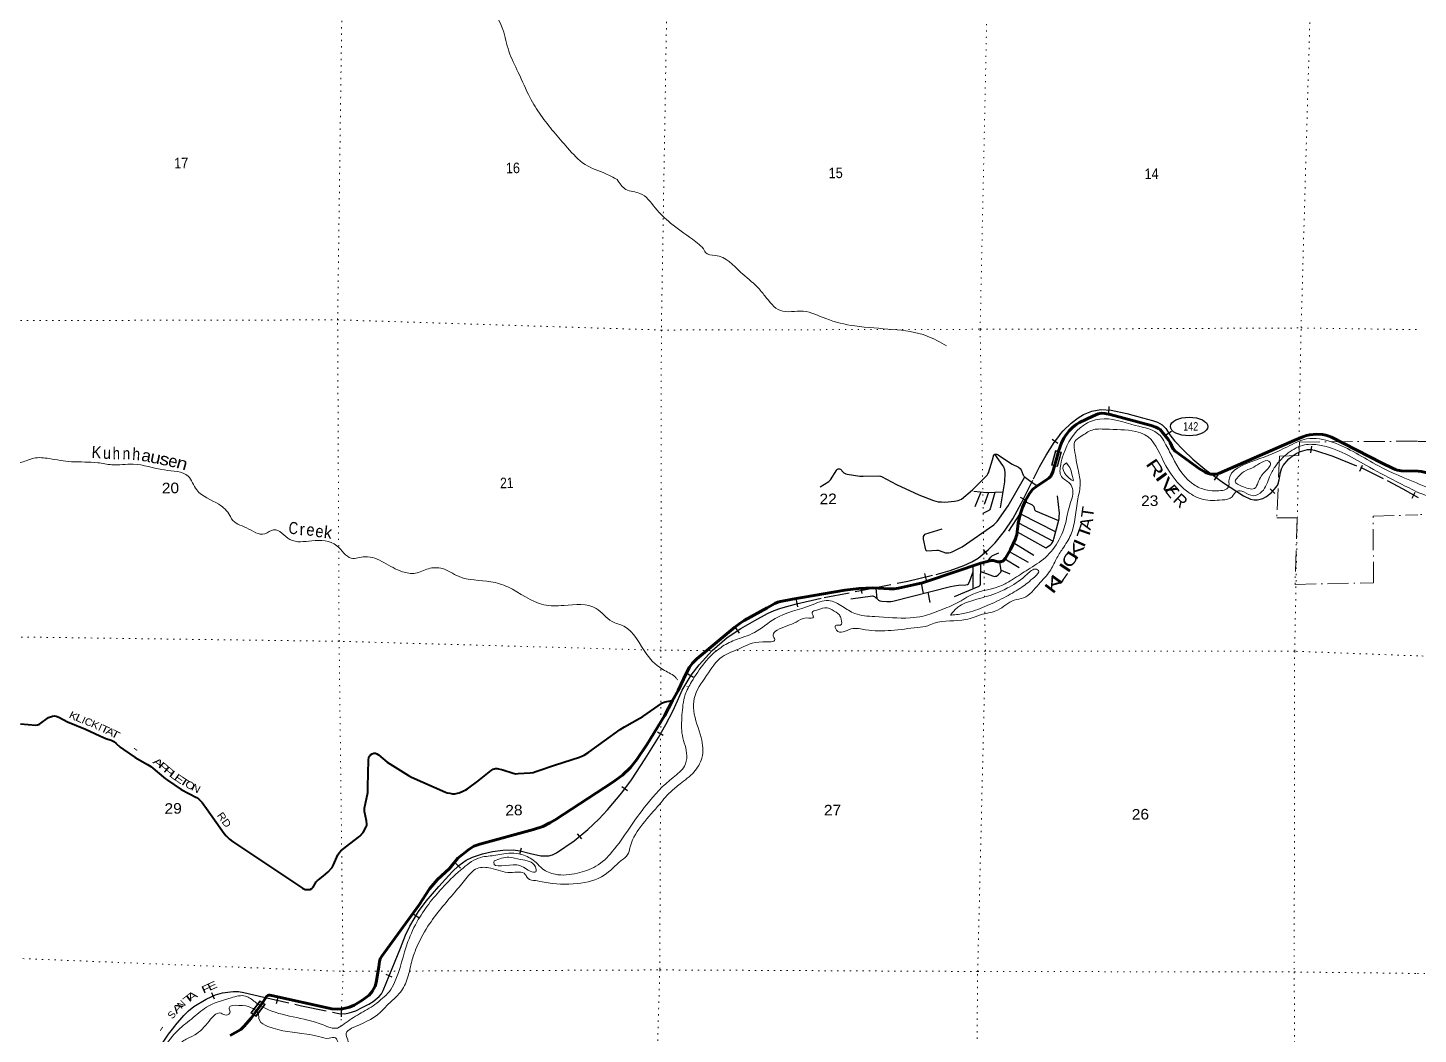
# Model space of a CAD drawing. Header units: feet. Extents: x -256679 to 5, y -731788 to -547785.
# Drawn here: x -54968 to -31923, y -624510 to -607831 of the extents above; entities that cross this region are included whole.
import ezdxf
from ezdxf.enums import TextEntityAlignment as Align

# ---------------------------------------------------------------- set-up
doc = ezdxf.new("R2010")
doc.units = ezdxf.units.FT
doc.header["$LTSCALE"] = 70
for name, pattern in [('DOT_DASHED', [7.7, 5, -1.2, 0.3, -1.2]), ('DOTTED', [1.5, 0.3, -1.2]), ('LONG_DASHED', [7.5, 6, -1.5])]:
    doc.linetypes.add(name, pattern=pattern)
for name, color, linetype, lineweight in [('17', 7, 'Continuous', 25), ('23', 7, 'Continuous', 70), ('26', 7, 'Continuous', 40), ('29', 7, 'Continuous', 25), ('39', 7, 'Continuous', 13), ('44', 7, 'DOT_DASHED', 13), ('59', 7, 'Continuous', 13), ('63', 7, 'Continuous', 25), ('7', 7, 'DOTTED', 13)]:
    doc.layers.add(name, color=color, linetype=linetype, lineweight=lineweight)
doc.layers.add('27', color=7, linetype='Continuous')
doc.layers.add('41', color=7, linetype='Continuous')

msp = doc.modelspace()

# ---------------------------------------------------------------- linework, layer by layer
at = {"layer": '17'}
msp.add_ellipse((-35719.8, -614438.99), major_axis=(309.24, -1), ratio=0.500121, dxfattribs=at)
at = {"layer": '23'}
for points in [[(-35547.38, -615140.52), (-35950.46, -614848.44), (-35988.42, -614801.26), (-36032.3, -614704.65), (-36059.57, -614658.34), (-36202.68, -614490.48), (-36227.6, -614469.71), (-36269.29, -614449.95), (-36347.35, -614424.97), (-37027.43, -614240.24), (-37118.28, -614222.07), (-37170.06, -614220.48), (-37227.11, -614231.46), (-37314.61, -614267.18), (-37536.51, -614374.18), (-37590.75, -614407), (-37652.81, -614453.22), (-37709.86, -614512.51), (-37764.72, -614582.77), (-37798.32, -614634.78), (-37832.75, -614710.12), (-37883.62, -614849.91), (-37903.2, -614920.47)], [(-32528.76, -615042.06), (-33360.17, -614617.36), (-33404.74, -614599.14), (-33456.72, -614582.23), (-33507.19, -614573.45), (-33607.43, -614566.02), (-33720.04, -614575.65), (-33774.9, -614588.82), (-33837.85, -614611.3), (-33965.61, -614666.79)], [(-33965.61, -614666.79), (-35214.92, -615210.75), (-35220.4, -615212.94), (-35248.93, -615222.82), (-35281.29, -615228.86), (-35321.34, -615231.61), (-35358.09, -615228.86), (-35402.53, -615218.43), (-35432.15, -615207.45), (-35454.64, -615198.12), (-35546.12, -615141.44), (-35547.38, -615140.52)], [(-37903.2, -614920.47), (-37978.4, -615191.51), (-37992.94, -615230.51), (-38013.78, -615262.34), (-38044.5, -615297.47), (-38076.11, -615318.42), (-38252.09, -615431.66), (-38307.82, -615477.52), (-38365.9, -615546.6), (-38430.71, -615664.15), (-38483.19, -615781.96), (-38519.58, -615895.8), (-38552.26, -616041.16), (-38575.5, -616231.91), (-38584.31, -616263.58), (-38597.47, -616300.91), (-38680.73, -616475.24), (-38764.24, -616621.48), (-38796.25, -616658.41), (-38810.2, -616668.7), (-38834.46, -616678.57), (-38847.94, -616682.43), (-38861.66, -616683.29), (-38877.96, -616682.43), (-38890.4, -616680.95), (-38948.57, -616665.39), (-38968.86, -616661.83), (-38981.48, -616661), (-39001.45, -616661.83), (-39022.82, -616665.55), (-39171.05, -616704.4), (-40054.52, -617003.54), (-40138.23, -617028.22), (-40537.27, -617119.91), (-40609.05, -617130.87), (-40693.07, -617130.89), (-40962.07, -617112.53), (-41192.65, -617121.69), (-41429.14, -617152.96), (-42291.49, -617301.94)], [(-31925.15, -615177.17), (-32205.07, -615171.17), (-32232.28, -615168.47), (-32269.59, -615160.79), (-32300.31, -615152), (-32339.57, -615137.72), (-32528.76, -615042.06)], [(-31925.15, -615177.17), (-31866.24, -615184.65), (-31803.26, -615201.81), (-31745.78, -615223.22), (-31642.67, -615275.52), (-31235.33, -615422.64), (-31112.15, -615461.88), (-30998.92, -615490.81), (-30904.36, -615507.81), (-30801.36, -615524.56), (-30673.68, -615531.79), (-30620.67, -615531.79), (-30537.57, -615524.65), (-30480.94, -615512.5), (-30432.75, -615493.22), (-30379.75, -615466.7), (-30345.5, -615439.73), (-30307.47, -615394.38), (-30243.86, -615284.9), (-30192.7, -615204.02)], [(-42291.49, -617301.94), (-42493.19, -617336.78), (-42537.4, -617349.37), (-42585.68, -617371.32), (-42715.32, -617444.23), (-43095.86, -617655.67), (-43161.41, -617699.26), (-43249.46, -617763.25), (-43879.23, -618290.22), (-43950.66, -618361.33), (-43998.83, -618429.65), (-44058.21, -618532.43), (-44191.35, -618814.02), (-44280.48, -618980.76)], [(-44280.48, -618980.76), (-44416.13, -619234.53), (-44702.87, -619705.5), (-44874.36, -619957.84), (-44979.69, -620089.59), (-45113.76, -620215.21), (-45269.67, -620332.37), (-46229.53, -620959.16), (-46313.85, -621007.38), (-46433.59, -621070.53), (-46585.95, -621117.16), (-47475.12, -621360.6), (-47575.6, -621396.01), (-47661.24, -621447.8), (-47841.09, -621595.17), (-47976.73, -621762.4), (-48176.85, -621944.93), (-48308.14, -622103.16), (-48479.45, -622368.88), (-49099.45, -623216.75), (-49127, -623264.28), (-49140.17, -623308.45), (-49150.82, -623393.59), (-49191.8, -623654.66), (-49210.39, -623716.84), (-49258.67, -623804.67), (-49311.33, -623866.15), (-49429.83, -623949.59), (-49557.1, -624028.63), (-49636.09, -624063.76), (-49750.2, -624090.11), (-49833.59, -624094.5), (-49931.91, -624087.73), (-50929.52, -623867.88), (-50954.61, -623862.93), (-50972.45, -623863.95), (-50992.13, -623870.84), (-51009.66, -623886.33), (-51069.44, -623972.91), (-51268.81, -624242.79), (-51388.12, -624380.7), (-51409.84, -624404.41), (-51438.45, -624430.25), (-51614.49, -624531.45)]]:
    msp.add_lwpolyline(points, dxfattribs=at)
at = {"layer": '26'}
for points in [[(-49330.12, -620412.07), (-49321.92, -619967.31), (-49313.58, -619927.12), (-49302.42, -619902), (-49285.68, -619879.67), (-49259.03, -619863.45), (-49231.29, -619854.55), (-49203.4, -619854.55), (-49181.08, -619862.93), (-49156.93, -619880.21), (-49009.48, -619999.58), (-48658.34, -620222.65), (-48609.98, -620248.78), (-48044.45, -620499.27), (-48015.16, -620509.04), (-47973.01, -620518.26), (-47927.3, -620524.39), (-47889.64, -620524.39), (-47846.41, -620516.02), (-47818.52, -620507.65), (-47757.15, -620485.32), (-47708.02, -620459.95), (-47679.05, -620443.45), (-47508.53, -620314.93), (-47290.65, -620141.33), (-47254.38, -620119), (-47236.47, -620112.26), (-47215.33, -620107.84), (-47191.63, -620109.23), (-47096.3, -620131.29), (-46925.25, -620185.99), (-46884.29, -620192.94), (-46838.78, -620191.57), (-46644.23, -620178.31), (-46593.5, -620170.91), (-46546.61, -620157.38), (-46219.78, -620045.16), (-45826.98, -619920.14), (-45773.98, -619899.21), (-45747.59, -619884), (-45667.99, -619833.62), (-45151.22, -619460.97), (-45078.75, -619414.27), (-44826.32, -619273.32), (-44776.84, -619244.98), (-44448.5, -619020.63), (-44422.92, -619006.43), (-44402.69, -619000.15), (-44315.96, -618985.46), (-44280.48, -618980.76)], [(-55090.03, -619367.39), (-54837.03, -619387.74), (-54805.53, -619383.42), (-54772.87, -619369.6), (-54624.27, -619264.35), (-54591.57, -619248.19), (-54560.89, -619238.42), (-54524.63, -619235.63), (-54495.82, -619241.18), (-54453.5, -619256.56), (-54310.09, -619332.73), (-54012.33, -619455.15), (-53772.63, -619567.14), (-53673.21, -619607.53), (-53586.74, -619639.63), (-53565.82, -619648), (-53543.51, -619661.96), (-53503.06, -619691.26), (-53434.72, -619752.67), (-53383.41, -619790.48), (-53189.98, -619926.21), (-52986.34, -620039.44), (-52926.51, -620076.47), (-52685.44, -620276.72), (-52653.02, -620300.4), (-52424.16, -620453.04), (-52171.18, -620588.58), (-52137.71, -620612.3), (-52120.74, -620623.63), (-52080.53, -620668.12), (-52005.55, -620768.84), (-51711.93, -621184.06), (-51682.36, -621222.84), (-51648.89, -621257.73), (-51625.18, -621280.05), (-51574.62, -621319.4), (-50413.71, -622089.66), (-50369.3, -622109.68), (-50333.04, -622113.87), (-50288.41, -622109.68), (-50263.44, -622096.73), (-50240.99, -622074.79), (-50186.46, -621984.95), (-50167.08, -621964.55), (-50150.34, -621950.59), (-50071.53, -621891.49), (-49995.53, -621826.39), (-49925.8, -621748.24), (-49899.81, -621706.17), (-49830.27, -621539.61), (-49810.17, -621506.23), (-49777.27, -621469.84), (-49632.67, -621353.04), (-49466.27, -621231.21), (-49436.29, -621202.6), (-49435.11, -621197.98), (-49409.79, -621166.32), (-49358.19, -621071.42), (-49351.22, -621053.28), (-49349.71, -621030.1), (-49352.61, -620972.34), (-49386.08, -620818.84), (-49389.58, -620797.21), (-49387.88, -620767.1), (-49331.87, -620506.75), (-49330.12, -620412.07)]]:
    msp.add_lwpolyline(points, dxfattribs=at)
at = {"layer": '29'}
for p, q in [((-39173.46, -615527.62), (-39274.11, -615772.2)), ((-39045.36, -615535.18), (-39117.66, -615730.72)), ((-38710.18, -616176.36), (-38515.32, -615876.83)), ((-38516.53, -615886.27), (-37930.61, -616182.03)), ((-38550.73, -616034.35), (-37973.71, -616337.97)), ((-38628.08, -616365), (-38294.84, -616568.97)), ((-38772.22, -616630.69), (-38536.76, -616776.85)), ((-38699.96, -616508.91), (-38386.96, -616690.15)), ((-39302.41, -616748.88), (-39305.97, -617131.85)), ((-38834.19, -616820.86), (-38690.83, -616881.91)), ((-40911.82, -617116.58), (-40895.1, -617295.48)), ((-40159.37, -617034.45), (-40126.95, -617205.94)), ((-40050.76, -617186.67), (-40015.45, -617354.78))]:
    msp.add_line(p, q, dxfattribs=at)
for points in [[(-41832.96, -615441.11), (-41690.5, -615348.81), (-41662.89, -615321.93), (-41559.28, -615156.74), (-41548.14, -615144.57), (-41537.84, -615139.42), (-41515.2, -615140.51), (-41496.68, -615148), (-41455.51, -615197.78), (-41441.79, -615206.36), (-41412.44, -615222.58), (-41386.9, -615228.67), (-41175.93, -615259.56), (-41123.2, -615263.82), (-40872.33, -615257.85), (-40836.16, -615262.85), (-40819.16, -615266.43), (-40572.56, -615400.67), (-40198.4, -615572.28), (-39954.69, -615664.62), (-39880.94, -615685.22), (-39826.5, -615689.63), (-39769.45, -615690.37), (-39608.21, -615674.92), (-39549.9, -615666.34), (-39519.55, -615654.42), (-39495.01, -615642.31), (-39311.57, -615486.86), (-39271.17, -615450.09), (-39068.78, -615244.13), (-39055.05, -615225.25), (-39045.9, -615208.55), (-38978.66, -614991.21), (-38956.97, -614908.71), (-38949.99, -614900.87), (-38941.41, -614897.44), (-38931.98, -614895.72), (-38921.69, -614896.58), (-38907.97, -614899.15), (-38882.69, -614910.47), (-38763.88, -614990.48), (-38653.16, -615060.47), (-38546.48, -615113.7), (-38520.34, -615132.39), (-38502.75, -615157.47), (-38471.01, -615243.28), (-38461.58, -615257.87), (-38451.45, -615268.85), (-38364.84, -615332.89), (-38237, -615421.95)], [(-38947.77, -614899.98), (-38811.06, -615085.38), (-38797.46, -615107.19), (-38781.9, -615154.03), (-38774.91, -615209.64), (-38782.24, -615358.42), (-38852.5, -615788.86)], [(-39820.4, -616137.9), (-40105.01, -616229.33), (-40119.37, -616243.9), (-40129.66, -616261.07), (-40128.73, -616307.81), (-40088.49, -616482.47), (-40079.92, -616496.2), (-40065.6, -616500.58), (-39901.06, -616489.98), (-39877.52, -616491.05), (-39860.36, -616494.49), (-39757.45, -616530.53), (-39724.86, -616532.24), (-39706.15, -616531.53), (-39676.83, -616527.1), (-39647.67, -616516.8), (-39481.8, -616432.27), (-38955.56, -616070.65), (-38922.98, -616037.95), (-38900.68, -616012.2), (-38718.18, -615752.22), (-38445.65, -615273.14)], [(-38809.83, -615527.44), (-39080.5, -615536.34), (-39287.34, -615516.93)], [(-38938.55, -615531.67), (-39007.16, -615767.27), (-39019.89, -615801.09), (-39029.33, -615819.11), (-39038.99, -615829.7), (-39137.11, -615880.29)], [(-38569.53, -616182.91), (-38092.65, -616451.69), (-38017.33, -616400.09), (-37998.64, -616381.02), (-37988.18, -616367.48), (-37976.17, -616345.17), (-37960.88, -616300.48), (-37876.68, -615971.01), (-37872.25, -615934.31), (-37869.82, -615873.18), (-37899.95, -615590.64)], [(-38438.42, -615681.45), (-38322.8, -615738.82), (-38307.21, -615751.33), (-38295.2, -615766.77), (-38283.2, -615813.11), (-38276.34, -615826.84), (-38266.14, -615837.14), (-37883.15, -615996.35)], [(-39061.96, -616675.81), (-39008.32, -616605.2), (-38992.02, -616588.89), (-38981.29, -616579.34), (-38952.57, -616564.01), (-38873.12, -616532.73)], [(-41328.52, -617292.88), (-40967.42, -617247.44), (-40953.4, -617248.81), (-40935.4, -617259.11), (-40870.74, -617317.47), (-40845.34, -617327.76), (-40815.33, -617334.62), (-40729.57, -617341.49), (-40665.89, -617338.89), (-40629.22, -617332.91), (-39677.44, -617092.3), (-39612.08, -617078.9), (-39543.06, -617069.74), (-39418.63, -617065.29), (-39393.39, -617058.3), (-39376.24, -617044.57), (-39353.94, -616994.8), (-39341.93, -616967.33), (-39303.42, -616857.81)], [(-39610.42, -617258.93), (-39197.72, -617086.66), (-39180.7, -617066.88), (-39177.82, -617050.41), (-39171.4, -616704.62)], [(-39173.92, -616840.17), (-38979.16, -616914.99), (-38945.57, -616922.97), (-38926.84, -616921.86), (-38912.26, -616916.71), (-38887.47, -616898.65), (-38842.79, -616852.35), (-38835.08, -616836.04), (-38833.62, -616824.09), (-38858.02, -616685.32)]]:
    msp.add_lwpolyline(points, dxfattribs=at)
at = {"layer": '39'}
for p, q in [((-34668.51, -615122.78), (-34648.08, -615110.8)), ((-44046.98, -618745.8), (-44019.91, -618760.19))]:
    msp.add_line(p, q, dxfattribs=at)
for points in [[(-62278.83, -603663.51), (-62394.22, -604143.12), (-62537.05, -604805.05), (-62475.02, -605027.69), (-62188.33, -605188.16), (-61871.45, -605182.14), (-61215.57, -605093.87), (-60619.93, -605105.9), (-60513.6, -605055.76), (-60166.67, -605101.89), (-59552.9, -605001.59), (-59197.89, -604965.48), (-58842.94, -605021.64), (-58554.15, -605039.69), (-58303.5, -605099.86), (-57809.97, -604853.14), (-57687.42, -604532.21), (-57520.56, -603928.45), (-57386.07, -603755.95), (-57015.04, -603745.91), (-56417.48, -603896.35), (-55940.2, -603972.56), (-55800.1, -604399.8), (-55716.24, -604971.47), (-55475.82, -605352.57), (-55331.62, -605663.47), (-55225.41, -605779.81), (-55037.07, -606062.63), (-55027.27, -606407.64), (-54854.89, -606560.08), (-54505.93, -606570.1), (-54295.25, -606423.67), (-54192.93, -606365.5), (-53968.33, -606409.63), (-53777.75, -606329.4), (-53527.03, -606293.29), (-53246.22, -606251.16), (-52923.24, -606108.75), (-52702.58, -606046.56), (-52542.08, -605958.3), (-52335.58, -606070.63), (-51958.49, -606004.43), (-51922.26, -605809.87), (-51631.38, -605693.53), (-51276.37, -605661.43), (-50769.01, -605735.64), (-50682.72, -605653.4), (-50588.39, -605551.1), (-50494.15, -605583.19), (-50359.88, -605735.64), (-50161.37, -605793.8), (-49838.53, -605884.06), (-49569.86, -605990.37), (-49363.44, -606237.08), (-48918.31, -606395.54), (-48433.15, -606670.34), (-47996, -606762.6), (-47805.55, -606888.97), (-47526.95, -607145.71), (-47444.87, -607380.39), (-47348.66, -607470.65), (-47094.21, -607857.78), (-46994.17, -608220.83), (-46839.97, -608569.84), (-46643.7, -608989.06), (-46465.4, -609279.91), (-46022.53, -609819.47), (-45731.9, -610096.27), (-45387.05, -610250.72), (-45200.59, -610347)], [(-45200.59, -610347), (-45054.29, -610509.47), (-44821.69, -610575.66), (-44569.15, -610816.35), (-44314.61, -611067.08), (-43953.78, -611335.86), (-43753.35, -611526.41), (-43737.33, -611554.49), (-43572.9, -611602.63), (-43153.92, -611879.43), (-42875.31, -612130.16), (-42751.06, -612274.58), (-42494.51, -612517.28), (-42117.47, -612529.31), (-41740.51, -612651.66), (-41259.25, -612772.01), (-40633.55, -612830.17), (-40062.04, -612940.49), (-39741.25, -613100.95)], [(-28903.17, -613109.97), (-29237.84, -613412.42), (-29384.34, -613677.54), (-29445.55, -614127.04), (-29413.62, -614899.07), (-29470.52, -615238.02), (-29591.09, -615501.48), (-29872.64, -615743.32), (-30249.59, -615754.9), (-30636.4, -615800.61), (-31141.66, -615818.74), (-31531.37, -615683.96), (-31927.88, -615531.53)], [(-56632.73, -614043.86), (-56524.6, -614304.61), (-56272.23, -614800.05), (-56037.72, -615026.71), (-55772.97, -614990.6), (-55067.03, -615030.71), (-54870.45, -614964.52), (-54613.74, -614970.53), (-54242.74, -615022.68), (-53807.55, -615038.72), (-53576.93, -615072.82), (-53221.94, -615062.79), (-52704.56, -615159.06), (-52311.54, -615263.36), (-52167.29, -615490.02), (-51804.44, -615728.71), (-51618.05, -615915.25), (-51590.01, -615971.41), (-51345.42, -616117.84), (-51040.64, -616218.12), (-50894.19, -616149.92), (-50623.55, -616310.39), (-50262.56, -616332.45), (-49845.46, -616416.69), (-49606.93, -616621.28), (-49378.28, -616597.21), (-49065.48, -616695.49), (-48758.73, -616845.93), (-48544.15, -616870), (-48329.5, -616795.78), (-48096.85, -616793.77), (-47832.2, -616922.14), (-47292.77, -617012.4), (-47012.05, -617098.65), (-46416.59, -617393.5), (-46083.67, -617403.52), (-45548.22, -617453.66), (-45283.63, -617670.29), (-45091.14, -617748.52), (-44708.39, -618215.87), (-44415.75, -618482.65), (-44225.3, -618602.99), (-44196.7, -618640.03)], [(-31926.27, -615385.97), (-32578.64, -615091.87), (-33347.66, -614698.37), (-33771.95, -614645.31), (-34090.16, -614773.53), (-34620.52, -614999.02), (-35059.73, -615337.41), (-35065.82, -615439.71), (-35254.38, -615505.9), (-35416.83, -615495.87), (-35619.34, -615415.64), (-35998.08, -614944.28), (-36120.27, -614711.6), (-36202.41, -614589.25), (-36611.59, -614419.83), (-37201, -614316.46), (-37464.58, -614415.41), (-37802.69, -614897.34), (-37849.1, -615069.77), (-37837.39, -615267.23), (-37695.08, -615385.58), (-37647.02, -615499.91), (-37699.32, -615742.61), (-37769.72, -616045.5), (-37878.2, -616322.3), (-38103.01, -616609.14), (-38389.94, -616809.72), (-38644.75, -616972.2), (-38815.29, -617068.48), (-39304.74, -617218.92), (-39563.56, -617363.34), (-39838.4, -617481.69), (-40129.27, -617579.98), (-40343.88, -617610.07), (-40931.5, -617590.02), (-41262.38, -617537.87), (-41464.87, -617421.53), (-41697.45, -617323.25), (-41986.3, -617401.48), (-42582.1, -617622.13), (-42923.2, -617852.8), (-43254.2, -617981.18), (-43478.9, -618099.52), (-43967.12, -618671.81), (-44070.55, -618883.05), (-44125.43, -619224.8), (-44119.63, -619557.77), (-44045.65, -619894.75), (-44083.87, -620069.26), (-44272.52, -620253.79), (-44714.04, -620709.12), (-44997.08, -621094.25), (-45280.12, -621485.39), (-45551.03, -621728.09), (-45859.96, -621842.43), (-46226.99, -621860.48), (-46437.51, -621768.22), (-46543.74, -621665.92), (-46748.23, -621545.57), (-47079.13, -621519.5), (-47211.52, -621545.58), (-47460.23, -621579.68), (-47755.16, -621756.2), (-48066.22, -622051.06), (-48495.78, -622610.69), (-48667.43, -622976.32), (-48891.56, -623655.73), (-48975.89, -623802.16), (-49089.74, -623916.11), (-49214.71, -624019.57), (-49473.26, -624174.77), (-49722.31, -624337.72), (-49836.68, -624407.93), (-50073.3, -624355.78), (-51034.1, -624080.03), (-51202.05, -623976.13), (-51358.55, -623878.4), (-51599.24, -623908.49), (-52004.46, -624062.94), (-52257.29, -624259.52), (-52506.12, -624472.14), (-52745, -624801.1), (-52897.63, -625122.03), (-53012.25, -625577.36), (-53154.93, -626014.63), (-53225.44, -626492.02), (-53239.62, -626702.63), (-53277.8, -626820.98), (-53310.03, -627031.59), (-53354.37, -627364.56), (-53276.36, -627679.47)], [(-31924.21, -615533.39), (-32223.9, -615381.51), (-32728.91, -615113.98), (-33561.19, -614747.68), (-33805.87, -614743.67), (-34076.7, -614876.06), (-34295.46, -615106.73), (-34385.82, -615271.21), (-34512.33, -615517.93), (-34656.78, -615586.13), (-34813.17, -615523.95), (-34929.49, -615509.91), (-35007.76, -615602.18), (-35174.26, -615656.34), (-35485.12, -615648.32), (-35743.75, -615521.95), (-36142.53, -615016.49), (-36453.1, -614575.21), (-36603.48, -614523.06), (-37104.85, -614482.95), (-37327.47, -614496.99), (-37514.06, -614605.3), (-37614.39, -614687.54), (-37618.5, -614827.95), (-37560.55, -615152.9), (-37524.61, -615389.59), (-37564.88, -615638.31), (-37681.6, -616234.04), (-37816.12, -616464.71), (-37922.53, -616637.22), (-38028.95, -616837.8), (-38211.6, -617050.42), (-38466.46, -617281.09), (-38620.91, -617319.21), (-38893.78, -617481.68), (-39142.51, -617551.89), (-39421.34, -617640.15), (-39946.84, -617700.33), (-40053.16, -617742.45), (-40221.65, -617770.53), (-41082.06, -617806.65), (-41322.72, -617794.62), (-41563.4, -617814.68), (-41581.4, -617736.45), (-41497.16, -617730.43), (-41485.06, -617634.15), (-41517.1, -617559.93), (-41635.38, -617479.7), (-41719.59, -617441.59), (-41890.09, -617483.72), (-41968.33, -617519.82), (-41946.32, -617596.04), (-42064.66, -617612.09), (-42235.18, -617680.29), (-42550.14, -617816.69), (-42616.37, -617894.92), (-42588.35, -617971.14), (-42782.91, -618007.25), (-43190.12, -618127.6), (-43456.94, -618253.97), (-43717.87, -618564.88), (-43922.69, -618947.99), (-43930.84, -619148.58), (-43808.8, -619595.88), (-43796.99, -619934.86), (-43927.5, -620165.53), (-44158.27, -620362.11), (-44312.78, -620492.49), (-44531.55, -620739.21), (-44993.29, -621441.25), (-45011.39, -621509.45), (-45133.81, -621633.82), (-45412.74, -621874.52), (-45860.07, -622012.92), (-46409.58, -621992.87), (-46555.97, -621964.79), (-46676.28, -621928.69), (-46722.37, -621862.5), (-46967.02, -621830.4), (-47295.89, -621760.2), (-47520.51, -621762.21), (-47707.15, -621934.72), (-47889.8, -622155.36), (-48335.4, -622721.01), (-48540.23, -623112.15), (-48610.56, -623324.77), (-48684.96, -623611.6), (-48817.48, -623844.28), (-48990.06, -624008.76), (-49122.52, -624145.16), (-49602.03, -624409.93)], [(-37753.01, -615040.57), (-37809.2, -615098.74), (-37761.16, -615239.15), (-37687.01, -615311.36), (-37642.9, -615337.43), (-37652.88, -615267.23), (-37686.9, -615146.88), (-37753.01, -615040.57)], [(-34648.08, -615110.8), (-34518.03, -615034.52), (-34399.69, -615012.46), (-34375.64, -615034.52), (-34447.93, -615172.93), (-34576.41, -615361.48), (-34638.65, -615467.79), (-34734.92, -615467.79), (-34849.21, -615425.66), (-34955.45, -615347.44), (-34909.28, -615275.23), (-34820.98, -615192.99), (-34668.51, -615122.78)], [(-29622.18, -615299.05), (-29836.05, -615440.32), (-30380.73, -615596.99), (-30982.24, -615615.51), (-31491.98, -615541.4), (-31932.46, -615383.18)], [(-39673.99, -617563.93), (-39551.57, -617433.55), (-39286.76, -617315.2), (-38929.7, -617206.88), (-38703, -617100.57), (-38404.03, -616885.94), (-38249.55, -616805.71), (-38217.47, -616823.76), (-38279.71, -616928.07), (-38494.42, -617102.58), (-38751.23, -617257.03), (-39066.2, -617405.46), (-39385.17, -617521.8), (-39601.79, -617559.92), (-39673.99, -617563.93)], [(-47236.05, -621636.06), (-46994.94, -621577.67), (-46800.42, -621613.77), (-46555.82, -621738.13), (-46549.86, -621820.37), (-46640.1, -621806.33), (-46864.66, -621704.04), (-47243.68, -621661.92), (-47236.05, -621636.06)], [(-49602.03, -624409.93), (-49692.33, -624498.19), (-49664.33, -624604.5), (-49664.39, -624708.8), (-49804.76, -624676.71), (-49870.88, -624570.4), (-49975.17, -624578.42), (-50145.62, -624548.34), (-50344.15, -624510.23), (-50987.85, -624381.86), (-51130.18, -624279.57), (-51152.16, -624163.23), (-51264.41, -624070.96), (-51468.96, -624032.85), (-51633.44, -624074.98), (-51615.43, -624139.16), (-51679.65, -624193.32), (-51765.87, -624163.23), (-51990.6, -624327.71), (-52237.42, -624542.34), (-52399.93, -624628.59), (-52560.54, -624883.34), (-52759.33, -625246.39), (-52755.7, -625828.08), (-52756.01, -626293.44), (-52822.26, -626401.75), (-52790.28, -626562.22), (-52894.74, -626814.96), (-53079.31, -626903.21), (-53199.74, -627047.64), (-53246.01, -627274.29), (-53194.05, -627545.08), (-52899.5, -627956.27), (-52809.39, -628168.89), (-52829.48, -628223.05), (-52743.37, -628413.6), (-52779.88, -628576.66), (-52861.64, -628939.22), (-52858.26, -629296.17), (-52863.85, -629673.19), (-52925.72, -629881), (-53124.61, -630119.76), (-53735.69, -630814.59), (-54066.01, -631194.18), (-54263.65, -631560.77), (-54326.01, -631857.63), (-54388.26, -631961.94), (-54390.43, -632220.69), (-54398.55, -632367.11), (-54330.49, -632567.7), (-54212.2, -632621.85), (-54027.78, -632764.27), (-53873.4, -632832.46), (-53781.15, -632838.48), (-53594.7, -632946.79), (-53187.64, -633047.08), (-52607.51, -633201.53), (-52468.29, -633336.39), (-52303.57, -633630.77), (-52231.59, -633967.75), (-52337.91, -634293.64), (-52578.78, -634742.42), (-52806.4, -635078.45), (-52852.81, -635193.41), (-52948.41, -635237.45), (-53089.01, -635552.36), (-53187.43, -635777.02), (-53319.89, -635917.43), (-53426.2, -635949.52), (-53626.88, -636134.06), (-53835.6, -636352.7), (-53893.84, -636469.04), (-53837.74, -636557.29), (-53845.91, -636771.92), (-53745.77, -636986.54), (-53611.45, -637074.8), (-53585.47, -637215.2), (-53485.29, -637357.62), (-53393.23, -637656.49), (-53269.17, -638091.75), (-53086.91, -638462.83), (-52954.8, -638861.99), (-52902.78, -639044.52), (-52866.06, -639192.66), (-52879.32, -639376.15), (-53067.16, -640083.59), (-53168.29, -640227.96), (-53538.03, -640455.1)]]:
    msp.add_spline(points, degree=3, dxfattribs=at)
at = {"layer": '44'}
for points in [[(-31924.48, -614684.8), (-31412.61, -614688.12), (-31399.37, -612837.69), (-28378.53, -612878.81), (-27750.62, -613191.75), (-26860.11, -613513.82), (-26835.27, -611847.99), (-26147.34, -611871.12), (-26165.98, -612965.61), (-24453.48, -613036.42), (-24451.55, -613587.64), (-23348.34, -613609.77), (-23350.62, -614285.91), (-27296.23, -614249.36), (-27285.11, -616974.94), (-31414.36, -617012.62), (-31430.44, -615901.54), (-31926.15, -615898.44)], [(-31935.66, -614681.85), (-33890.51, -614697.05), (-33904.21, -614920.91), (-34219.31, -614930.04), (-34267.73, -615950.55), (-33931.61, -615953.39), (-33964.88, -617055.23), (-32663.36, -617029.4), (-32671.4, -615926.33), (-31929.4, -615905.27)]]:
    msp.add_lwpolyline(points, dxfattribs=at)
at = {"layer": '59'}
for points in [[(-37834.47, -614862.94), (-37899.14, -615104.43), (-38000.56, -615077.28), (-37935.9, -614835.78)], [(-37990.76, -615071.62), (-37930.24, -614845.57), (-37844.26, -614868.59), (-37904.79, -615094.63)], [(-51269.57, -624156.2), (-51121.2, -623954.99), (-51036.69, -624017.31), (-51185.07, -624218.52)], [(-51258.39, -624154.51), (-51119.51, -623966.17), (-51047.87, -624019), (-51186.75, -624207.33)]]:
    msp.add_lwpolyline(points, close=True, dxfattribs=at)
at = {"layer": '63'}
for p, q in [((-37051.15, -614219.99), (-37045.47, -614109.52)), ((-36103.32, -614576.63), (-36011.8, -614514.52)), ((-37897.97, -614720.02), (-37987.84, -614655.54)), ((-33700.63, -614872.91), (-33685.79, -614763.29)), ((-35301.81, -615329.69), (-35236.15, -615240.67)), ((-32892.57, -615176.59), (-32843.9, -615077.27)), ((-34297.93, -615549.03), (-34379.44, -615474.26)), ((-32022.06, -615624.95), (-31973.39, -615525.63)), ((-38418.37, -615664.61), (-38517.5, -615615.54)), ((-39059.2, -616561.28), (-39128.32, -616474.93)), ((-40072.31, -616983.77), (-40098.13, -616876.22)), ((-41139.04, -617209.2), (-41159.26, -617100.45)), ((-42202.83, -617425.66), (-42227.41, -617317.81)), ((-43170.37, -617866.09), (-43232.23, -617774.39)), ((-43932.21, -618601.15), (-44026.76, -618543.74)), ((-44436.65, -619562.03), (-44532.32, -619506.52)), ((-45031.2, -620478.75), (-45120.49, -620413.45)), ((-45787.87, -621273.51), (-45857.86, -621187.85)), ((-46813.33, -621526.65), (-46784.06, -621419.98)), ((-47794.02, -621761.25), (-47871.4, -621682.2)), ((-48487.91, -622579.68), (-48582.42, -622522.23)), ((-48926.9, -623564.39), (-49028.96, -623521.76)), ((-51873.99, -623927.32), (-51918.91, -623826.24)), ((-50844.97, -624002.64), (-50820.46, -623894.78)), ((-49771.17, -624223.39), (-49766.43, -624112.88))]:
    msp.add_line(p, q, dxfattribs=at)
at = {"layer": '63', "linetype": 'LONG_DASHED'}
for points in [[(-49716.46, -624171.18), (-49643.28, -624158.61), (-49533.83, -624121.33), (-49424.33, -624070.35), (-49317.13, -624014.42), (-49242.18, -623968.42), (-49145.69, -623887.17), (-49107.74, -623839.21), (-49078.1, -623784.7), (-48976.65, -623541.83), (-48878.08, -623298.11), (-48792.33, -623082.48), (-48705.66, -622866.92), (-48637.13, -622720.04), (-48490.56, -622478.94), (-48363.08, -622308.2), (-48153.25, -622062.31), (-47932.77, -621820.66), (-47824.91, -621715.07), (-47700.49, -621628.26), (-47595.44, -621576.98), (-47434.12, -621521.26), (-47267.27, -621482.8), (-47094.75, -621459.64), (-46923.13, -621455.77), (-46808.13, -621471.45), (-46636.66, -621518.5), (-46465.85, -621553.49), (-46335.07, -621552.93), (-46270.04, -621537.77), (-46205.33, -621506.76), (-45913.34, -621305.52), (-45685.38, -621119.27), (-45504.2, -620948.93), (-45357.8, -620794.57), (-45123.81, -620512.89), (-44962.81, -620292.73), (-44736.07, -619949.15), (-44516.65, -619591.12), (-44392.25, -619376.73), (-44276.54, -619159.19), (-44200.33, -618983.68), (-44121.59, -618807.85), (-43971.79, -618561.14), (-43842.59, -618388.24), (-43623.07, -618149.77), (-43374.15, -617937.71), (-43150.44, -617786.78), (-42917.22, -617654.19), (-42707.43, -617540.65), (-42600.05, -617489.97), (-42488.42, -617448.77), (-42228.52, -617375.52), (-41769.46, -617270.88), (-41075.66, -617141.87), (-40383.81, -617002.39), (-39915.04, -616889.87), (-39682.93, -616823.63), (-39452.59, -616743.18), (-39324.11, -616683.42), (-39218.95, -616619.23), (-39049.82, -616483.84), (-38934.95, -616366.82), (-38780.09, -616173.14), (-38644.41, -615966.73), (-38499.22, -615704.88), (-38301.43, -615305.25), (-38199.61, -615107.67), (-38088.53, -614914.88), (-38023.07, -614809.41), (-37954.81, -614705.58), (-37917.42, -614653.47), (-37879.3, -614601.97), (-37844.98, -614557.16), (-37807.92, -614513.28), (-37673.82, -614381.8), (-37560.97, -614295.67), (-37470.95, -614241.66), (-37329.94, -614183.18), (-37184.62, -614158.45), (-37012.74, -614167.29), (-36752.49, -614221.62), (-36493.97, -614296.54), (-36326.86, -614340.38), (-36245.8, -614369.68), (-36169.25, -614413.61), (-36107.71, -614472.93), (-36037.19, -614576.83), (-35963.61, -614676.42), (-35813.07, -614829.62), (-35656.19, -614978.59), (-35458.89, -615145.97), (-35149, -615374.56), (-34820.95, -615590.2), (-34704.03, -615643.5), (-34643.18, -615655.76), (-34584.41, -615655.76), (-34500.17, -615632.14), (-34440.03, -615599.16), (-34354.91, -615530.37), (-34277.14, -615445.59)], [(-34277.57, -615446.14), (-34250.63, -615404.39), (-34224.89, -615325.31), (-34206.11, -615201.09), (-34190.68, -615141.03), (-34161.9, -615085.56), (-34067.45, -614975.86), (-34011.51, -614929.28), (-33947.1, -614888.51), (-33871.82, -614852.34), (-33756.06, -614820.35), (-33698.47, -614818.57), (-33642.91, -614828.95), (-33337.22, -614932.39), (-32880.39, -615115.59), (-32438.05, -615332.35), (-32180.5, -615472.08), (-31924, -615615.27)], [(-52779.76, -624725.05), (-52635.26, -624508.61), (-52592.03, -624454.55), (-52548.98, -624400.72), (-52518.79, -624361.89), (-52384.67, -624200.83), (-52307.54, -624125.82), (-52215.6, -624053.64), (-52011.86, -623928.83), (-51856.8, -623859.93), (-51739.48, -623824.45), (-51562.93, -623800.9), (-51474.25, -623803.78), (-51385.79, -623817.24), (-51219.86, -623857.55), (-51053.81, -623899.19), (-50433.97, -624040.03), (-49813.6, -624166.92), (-49715.59, -624171.12)]]:
    msp.add_lwpolyline(points, dxfattribs=at)
at = {"layer": '7'}
for points in [[(-49780.61, -624385.23), (-49741.8, -623469.2), (-49808.39, -617999.29), (-49832.97, -612671.8), (-49761.31, -607402.48), (-49755.87, -602173.27), (-49796.55, -596942.06), (-49815.68, -594803.14)], [(-44514.27, -594813.93), (-44521.95, -596986.14), (-44403.07, -602247.44), (-44378.46, -607522.78), (-44467.28, -612839.84), (-44473.69, -618147.67), (-44482.18, -620450.61)], [(-39111.4, -617265.01), (-39183.53, -612828.15), (-39071.76, -607548.8), (-39082.32, -602273.46), (-39241.31, -597008.15), (-39233.83, -594823.46)], [(-33966.3, -594831.77), (-33956.67, -597036.18), (-33747.52, -602257.36), (-33716.96, -607637.01), (-33864.77, -612826.1), (-33901.8, -614693.98)], [(-63843.2, -612545.09), (-60747.26, -612701.99), (-55193.85, -612683.89), (-49832.97, -612671.8), (-44468.2, -612840.24), (-39183.53, -612828.15), (-33864.76, -612806.04), (-31921.93, -612834.15)], [(-33903.55, -614782.29), (-33970.57, -618163.62), (-33978.07, -623479.07), (-33953.52, -628834.65), (-33993.1, -634126.03), (-34064.78, -639429.46), (-34049.43, -640494.55)], [(-39460.93, -640480.02), (-39331.38, -639423.49), (-39297.8, -634106.03), (-39276.25, -628786.56), (-39224.62, -623471.1), (-39096.79, -618163.67), (-39108.78, -617426.42)], [(-43550.46, -618150.42), (-44473.69, -618147.67), (-49808.39, -617999.29), (-55179.25, -617927.13), (-60844.91, -617844.95), (-63857.65, -617797.62)], [(-31929.37, -618240.14), (-33970.57, -618163.62), (-39096.79, -618163.67), (-43245.49, -618151.32)], [(-25747.76, -618344), (-28692.24, -618333.75), (-31929.37, -618240.14)], [(-44483.04, -620682.74), (-44493.22, -623445.08), (-44647.1, -628714.4), (-44614.52, -634063.96), (-44581.92, -639383.42), (-44710.89, -640470.5)], [(-63872.42, -623165.88), (-60854.46, -623224.59), (-55156.52, -623254.43), (-49741.8, -623469.2), (-48823.9, -623464.99)], [(-48640.82, -623464.14), (-44493.22, -623445.08), (-39224.62, -623471.1), (-33978.07, -623479.07), (-31936.61, -623504.04)], [(-31936.61, -623504.04), (-28653.42, -623541.8), (-23354, -623554.92), (-18084.5, -623602.28), (-12845.04, -623655.79), (-7593.95, -623625.03), (-2260.52, -623621.95), (1, -623633.19)]]:
    msp.add_lwpolyline(points, dxfattribs=at)

# ---------------------------------------------------------------- texts
at = {"layer": '17', "width": 0.8}
msp.add_text('142', height=140, dxfattribs=at).set_placement((-35693.75, -614507.3), align=Align.CENTER)
at = {"layer": '27'}
for s, rotation, width, p in [('K', 333.026, 1.2, (-54240.22, -619287.63)), ('L', 334.651, 1.4, (-54137.91, -619329.26)), ('C', 334.958, 1.1, (-53984.93, -619390.79)), ('K', 334.958, 1.15, (-53876.71, -619436.43)), ('T', 334.634, 1.4, (-53715.71, -619511.67)), ('A', 335.082, 1.25, (-53628.64, -619553)), ('T', 333.057, 1.45, (-53542.19, -619593.82)), ('A', 324.246, 1.55, (-52840.61, -620058.33)), ('P', 320.285, 1.65, (-52747.97, -620132.39)), ('P', 320.285, 1.65, (-52663.26, -620204.14)), ('L', 323.298, 1.75, (-52577.78, -620268.98)), ('E', 324.298, 1.5, (-52491.17, -620327.58)), ('T', 326.298, 1.65, (-52405.24, -620382.46)), ('O', 326.819, 1.25, (-52311.18, -620435.68)), ('N', 331.819, 1.2, (-52207.82, -620489.24))]:
    msp.add_text(s, height=120, rotation=rotation, dxfattribs=dict(at, width=width)).set_placement(p, align=Align.CENTER)
for rotation, p in [(334.651, (-54067.5, -619360.36)), (333.89, (-53792.89, -619476.58))]:
    msp.add_text('I', height=120, rotation=rotation, dxfattribs=at).set_placement(p, align=Align.CENTER)
for s, rotation, width, p in [('-', 324.943, 1.75, (-53246.83, -619800.8)), ('RD', 305.266, 1.15, (-51838.73, -620883.51))]:
    msp.add_text(s, height=120, rotation=rotation, dxfattribs=dict(at, width=width)).set_placement(p)
at = {"layer": '41'}
for s, rotation, width, p in [('K', 356.725, 0.9, (-53835.29, -614964.44)), ('u', 358.453, 0.9, (-53657.83, -614975.19)), ('h', 0.784, 0.8, (-53499.78, -614983.85)), ('n', 359.667, 0.85, (-53334.92, -614985.52)), ('h', 356.712, 0.85, (-53175.96, -614995.21)), ('a', 349.241, 1.05, (-53019.82, -615019.07)), ('u', 348.241, 1.15, (-52869.57, -615049.01)), ('s', 348.179, 1.2, (-52720.13, -615079.18)), ('n', 344.555, 1.2, (-52435, -615144.32)), ('R', 304.306, 1.55, (-36364.95, -615180.18)), ('I', 306.639, 1.95, (-36257.11, -615333.75)), ('V', 307.963, 1.65, (-36134.03, -615494.21)), ('T', 81.903, 1.15, (-37303.11, -615874.92)), ('A', 75.296, 1.1, (-37330.9, -616071.33)), ('C', 355.289, 0.8, (-50574.7, -616221.45)), ('e', 352.778, 0.9, (-50293.17, -616248.47)), ('e', 352.599, 0.9, (-50144.88, -616272.86)), ('T', 70.452, 1.4, (-37363.01, -616216.49)), ('K', 57.313, 1.6, (-37518.65, -616551.17)), ('I', 65.877, 1.55, (-37442.95, -616410.25)), ('C', 58.366, 1.35, (-37613.25, -616694.27)), ('K', 52.823, 1.7, (-37888.15, -617110.79)), ('L', 54.471, 1.75, (-37791.25, -616973.73)), ('I', 56.335, 1.85, (-37694.19, -616833.91))]:
    msp.add_text(s, height=200, rotation=rotation, dxfattribs=dict(at, width=width)).set_placement(p, align=Align.CENTER)
for s, rotation, p in [('e', 347.658, (-52580.78, -615109.37)), ('E', 307.963, (-36078.2, -615572.67)), ('R', 316.705, (-35930.61, -615740.39)), ('r', 358.018, (-50423.18, -616240.49)), ('k', 353.566, (-50003.75, -616293.14))]:
    msp.add_text(s, height=200, rotation=rotation, dxfattribs=at).set_placement(p, align=Align.CENTER)
at = {"layer": '63'}
for s, rotation, width, p in [('T', 38.135, 1.95, (-52264.24, -623964.69)), ('A', 31.491, 1.5, (-52210.34, -623928.95)), ('F', 23.958, 1.65, (-51986.71, -623808.22)), ('E', 23.958, 1.5, (-51887.25, -623762.22)), ('A', 50.215, 1.75, (-52441.42, -624112.69)), ('-', 56.272, 1.95, (-52714.84, -624447.71))]:
    msp.add_text(s, height=120, rotation=rotation, dxfattribs=dict(at, width=width)).set_placement(p, align=Align.CENTER)
for s, rotation, p in [('N', 44.202, (-52380.05, -624059.05)), ('S', 50.215, (-52536.7, -624227.12))]:
    msp.add_text(s, height=120, rotation=rotation, dxfattribs=at).set_placement(p, align=Align.CENTER)
at = {"layer": '7'}
for s, width, p in [('17', 0.9, (-52541.24, -610161.75)), ('16', 0.9, (-47044.1, -610244.07)), ('15', 0.9, (-41693.7, -610325.36)), ('14', 0.9, (-36457.08, -610339.01)), ('21', 0.85, (-47138.53, -615462.74)), ('20', 1.1, (-52745.68, -615547.92)), ('22', 1.1, (-41843.91, -615728.68)), ('23', 1.1, (-36514.9, -615759.11)), ('29', 1.1, (-52700.28, -620858.99)), ('28', 1.1, (-47052.92, -620886.84)), ('27', 1.1, (-41771.47, -620885.73)), ('26', 1.1, (-36669.44, -620955.87))]:
    msp.add_text(s, height=175, rotation=1, dxfattribs=dict(at, width=width)).set_placement(p)

doc.saveas('drawing.dxf')
